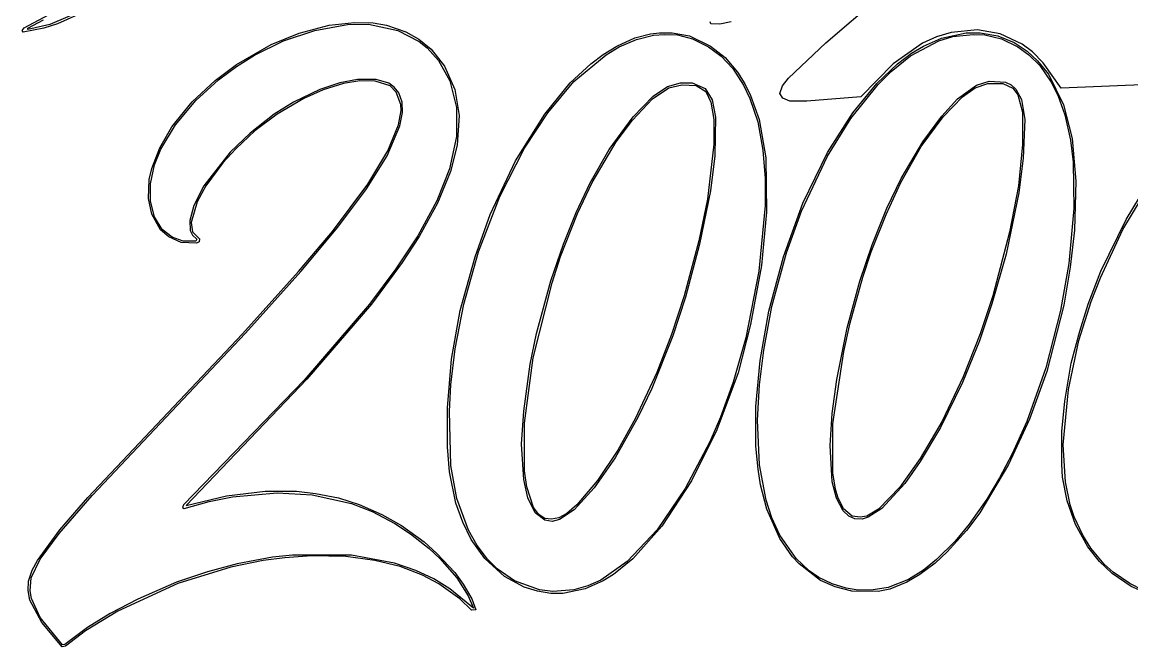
# Model space of a CAD drawing. Extents: x 26 to 220, y 38 to 193.
# Drawn here: x 25.6 to 139.1, y 37.9 to 101.8 of the extents above; entities that cross this region are included whole.
import ezdxf

# ---------------------------------------------------------------- set-up
doc = ezdxf.new("R2010")
doc.units = 0

msp = doc.modelspace()

# ---------------------------------------------------------------- linework, layer by layer
at = {"layer": 'LETRAS'}
for p, q in [((32.3644, 103.1976), (28.4352, 101.5229)), ((28.4352, 101.5229), (26.1884, 101.0013)), ((26.1884, 101.0013), (26.1986, 101.1634)), ((26.1986, 101.1634), (27.798, 101.99)), ((55.5656, 100.9256), (58.8864, 101.5169)), ((58.8864, 101.5169), (58.894, 101.5181)), ((58.894, 101.5181), (61.0417, 101.5442)), ((61.0417, 101.5442), (64.0305, 100.9165)), ((52.3497, 99.8447), (55.5656, 100.9256)), ((64.0305, 100.9165), (66.2102, 99.802)), ((86.6913, 99.2425), (88.4464, 100.0029)), ((88.4464, 100.0029), (90.2101, 100.4235)), ((90.2101, 100.4235), (91.3278, 100.5143)), ((91.3278, 100.5143), (91.3354, 100.5155)), ((91.3354, 100.5155), (92.6552, 100.4657)), ((92.6552, 100.4657), (94.1802, 100.0571)), ((94.1802, 100.0571), (95.8319, 99.247)), ((119.3941, 99.8494), (120.8433, 100.2891)), ((120.8433, 100.2891), (122.9098, 100.5143)), ((122.9098, 100.5143), (122.9175, 100.5155)), ((122.9175, 100.5155), (124.094, 100.4657)), ((124.094, 100.4657), (125.8208, 100.062)), ((125.8208, 100.062), (127.48, 99.2504)), ((49.3683, 98.377), (52.3497, 99.8447)), ((66.2102, 99.802), (67.0469, 99.1347)), ((67.0469, 99.1347), (68.2135, 97.8485)), ((85.3469, 98.4385), (86.6913, 99.2425)), ((95.8319, 99.247), (97.1205, 98.2797)), ((116.489, 98.3055), (119.3941, 99.8494)), ((127.48, 99.2504), (128.6216, 98.4315)), ((47.5398, 97.2246), (49.3683, 98.377)), ((68.2135, 97.8485), (69.3471, 95.7595)), ((82.0649, 95.687), (85.3469, 98.4385)), ((97.1205, 98.2797), (98.3044, 97.0199)), ((114.51, 96.7128), (116.489, 98.3055)), ((128.6216, 98.4315), (129.7353, 97.3163)), ((45.698, 95.8616), (47.5398, 97.2246)), ((98.3044, 97.0199), (99.3969, 95.3193)), ((113.1981, 95.4017), (114.51, 96.7128)), ((129.7353, 97.3163), (130.904, 95.6115)), ((43.3696, 93.75), (45.698, 95.8616)), ((58.1162, 95.5732), (56.071, 94.888)), ((59.9316, 95.8883), (58.1162, 95.5732)), ((61.8294, 95.8867), (59.9316, 95.8883)), ((63.1264, 95.5186), (61.8294, 95.8867)), ((63.6765, 95.1287), (63.1264, 95.5186)), ((69.3471, 95.7595), (70.0347, 93.0453)), ((79.388, 92.4826), (82.0649, 95.687)), ((91.6285, 95.1737), (92.9749, 95.5729)), ((92.9749, 95.5729), (92.9826, 95.5741)), ((92.9826, 95.5741), (94.1733, 95.5563)), ((94.1733, 95.5563), (95.4881, 94.9913)), ((110.3971, 91.9096), (113.1981, 95.4017)), ((123.2644, 95.3078), (124.5569, 95.7161)), ((124.5569, 95.7161), (124.5646, 95.7174)), ((124.5646, 95.7174), (126.2133, 95.6204)), ((126.2133, 95.6204), (126.7857, 95.3693)), ((130.904, 95.6115), (131.6237, 94.1827)), ((56.071, 94.888), (53.3685, 93.5891)), ((64.1351, 94.5489), (63.6765, 95.1287)), ((64.4701, 93.568), (64.1351, 94.5489)), ((90.1517, 94.1977), (91.6285, 95.1737)), ((95.4881, 94.9913), (96.205, 93.8193)), ((99.3969, 95.3193), (100.0571, 93.9654)), ((121.3086, 93.9156), (123.2644, 95.3078)), ((126.7857, 95.3693), (127.288, 94.8958)), ((127.288, 94.8958), (127.8572, 93.8537)), ((41.2852, 91.2599), (43.3696, 93.75)), ((53.3685, 93.5891), (51.3914, 92.3615)), ((64.5211, 92.5162), (64.4701, 93.568)), ((88.1162, 92.0884), (90.1517, 94.1977)), ((96.205, 93.8193), (96.5362, 92.0469)), ((100.0571, 93.9654), (100.8727, 91.5583)), ((119.6983, 92.1601), (121.3086, 93.9156)), ((127.8572, 93.8537), (128.19, 91.8232)), ((131.6237, 94.1827), (132.2952, 92.2851)), ((51.3914, 92.3615), (48.9158, 90.4149)), ((64.2552, 91.1439), (64.5211, 92.5162)), ((70.0347, 93.0453), (70.0338, 90.0651)), ((76.9898, 88.874), (79.388, 92.4826)), ((85.679, 88.7428), (88.1162, 92.0884)), ((96.5362, 92.0469), (96.4626, 88.0927)), ((117.7521, 89.5408), (119.6983, 92.1601)), ((132.2952, 92.2851), (132.8649, 89.6858)), ((39.8067, 88.7728), (41.2852, 91.2599)), ((62.9514, 88.0972), (64.2552, 91.1439)), ((100.8727, 91.5583), (101.4027, 88.6687)), ((108.006, 88.0703), (110.3971, 91.9096)), ((128.19, 91.8232), (128.044, 87.8695)), ((48.9158, 90.4149), (46.8874, 88.4597)), ((70.0338, 90.0651), (69.3314, 86.7481)), ((39.1582, 87.1833), (39.8067, 88.7728)), ((74.4858, 83.948), (76.9898, 88.874)), ((83.7358, 85.3329), (85.679, 88.7428)), ((101.4027, 88.6687), (101.6203, 85.7621)), ((115.5357, 85.7684), (117.7521, 89.5408)), ((132.8649, 89.6858), (133.1279, 87.4512)), ((46.8874, 88.4597), (44.2072, 85.0079)), ((60.8408, 84.7024), (62.9514, 88.0972)), ((96.4626, 88.0927), (96.0256, 84.5193)), ((105.3387, 82.4481), (108.006, 88.0703)), ((128.044, 87.8695), (127.5859, 84.3172)), ((133.1279, 87.4512), (133.2029, 82.6927)), ((38.7471, 85.2312), (39.1582, 87.1833)), ((69.3314, 86.7481), (68.0215, 83.4746)), ((38.7497, 83.4686), (38.7471, 85.2312)), ((82.2918, 82.3009), (83.7358, 85.3329)), ((101.6203, 85.7621), (101.6199, 83.0249)), ((114.0784, 82.7408), (115.5357, 85.7684)), ((138.2171, 80.561), (141.3988, 85.8119)), ((44.2072, 85.0079), (43.1746, 83.0147)), ((57.9099, 80.7941), (60.8408, 84.7024)), ((96.0256, 84.5193), (94.922, 79.0522)), ((127.5859, 84.3172), (126.2892, 78.0496)), ((39.1592, 81.8549), (38.7497, 83.4686)), ((43.1746, 83.0147), (42.7623, 81.4756)), ((68.0215, 83.4746), (66.0928, 79.9159)), ((72.2916, 78.2826), (74.4858, 83.948)), ((101.6199, 83.0249), (100.9682, 76.2914)), ((39.9278, 80.5646), (39.1592, 81.8549)), ((80.9821, 79.0631), (82.2918, 82.3009)), ((103.8283, 78.1668), (105.3387, 82.4481)), ((112.5641, 78.9914), (114.0784, 82.7408)), ((133.2029, 82.6927), (132.6956, 77.0949)), ((42.7623, 81.4756), (42.7881, 80.4529)), ((54.1021, 76.2678), (57.9099, 80.7941)), ((40.9575, 79.7861), (39.9278, 80.5646)), ((42.0646, 79.3803), (40.9575, 79.7861)), ((42.7881, 80.4529), (43.036, 79.9757)), ((43.036, 79.9757), (43.4896, 79.5788)), ((43.4896, 79.5788), (43.3676, 79.3574)), ((66.0928, 79.9159), (63.845, 76.5331)), ((135.9258, 75.6282), (138.2171, 80.561)), ((43.3676, 79.3574), (42.0646, 79.3803)), ((79.6942, 75.3022), (80.9821, 79.0631)), ((94.922, 79.0522), (93.4801, 73.6459)), ((111.3171, 75.2613), (112.5641, 78.9914)), ((70.7822, 72.9169), (72.2916, 78.2826)), ((102.3233, 72.6714), (103.8283, 78.1668)), ((126.2892, 78.0496), (124.8371, 72.94)), ((48.4403, 69.961), (54.1021, 76.2678)), ((63.845, 76.5331), (61.1326, 72.9165)), ((100.9682, 76.2914), (99.64, 69.4733)), ((132.6956, 77.0949), (131.8564, 72.2765)), ((78.2438, 69.9133), (79.6942, 75.3022)), ((110.0287, 70.4893), (111.3171, 75.2613)), ((134.9748, 73.1775), (135.9258, 75.6282)), ((61.1326, 72.9165), (54.4559, 65.1628)), ((69.9031, 68.3623), (70.7822, 72.9169)), ((93.4801, 73.6459), (92.182, 69.6804)), ((101.4841, 68.2111), (102.3233, 72.6714)), ((124.8371, 72.94), (123.5491, 69.1791)), ((133.7386, 69.2216), (134.9748, 73.1775)), ((131.8564, 72.2765), (130.3514, 66.4231)), ((108.9687, 65.2114), (110.0287, 70.4893)), ((32.7664, 53.3546), (48.4403, 69.961)), ((77.5913, 66.7971), (78.2438, 69.9133)), ((92.182, 69.6804), (90.0231, 64.2839)), ((99.64, 69.4733), (98.3558, 64.9568)), ((69.4697, 64.6778), (69.9031, 68.3623)), ((101.0518, 64.6778), (101.4841, 68.2111)), ((123.5491, 69.1791), (121.8274, 64.9121)), ((132.6718, 64.2012), (133.7386, 69.2216)), ((76.9185, 61.9646), (77.5913, 66.7971)), ((130.3514, 66.4231), (128.4113, 60.9243)), ((54.4559, 65.1628), (42.1258, 52.3921)), ((98.3558, 64.9568), (97.0493, 61.3667)), ((108.5005, 61.7498), (108.9687, 65.2114)), ((121.8274, 64.9121), (119.5852, 60.3151)), ((69.3234, 61.9775), (69.4697, 64.6778)), ((90.0231, 64.2839), (88.6508, 61.3952)), ((100.8338, 61.0465), (101.0518, 64.6778)), ((132.1294, 58.54), (132.6718, 64.2012)), ((69.469, 56.4307), (69.3234, 61.9775)), ((76.6995, 58.6029), (76.9185, 61.9646)), ((88.6508, 61.3952), (86.2711, 57.2132)), ((97.0493, 61.3667), (95.9541, 58.8453)), ((108.2815, 58.4596), (108.5005, 61.7498)), ((101.0526, 56.4859), (100.8338, 61.0465)), ((119.5852, 60.3151), (117.5053, 56.8449)), ((128.4113, 60.9243), (126.9092, 57.6013)), ((76.9193, 54.9739), (76.6995, 58.6029)), ((95.9541, 58.8453), (93.4496, 54.063)), ((108.5014, 54.7591), (108.2815, 58.4596)), ((132.351, 54.7432), (132.1294, 58.54)), ((86.2711, 57.2132), (84.1208, 54.1535)), ((117.5053, 56.8449), (115.9137, 54.5782)), ((126.9092, 57.6013), (125.6078, 55.1429)), ((70.0816, 53.0418), (69.469, 56.4307)), ((101.7148, 52.8781), (101.0526, 56.4859)), ((77.3309, 53.1028), (76.9193, 54.9739)), ((108.9173, 53.0893), (108.5014, 54.7591)), ((115.9137, 54.5782), (113.5825, 52.0307)), ((125.6078, 55.1429), (124.3052, 52.9723)), ((132.8244, 52.4146), (132.351, 54.7432)), ((47.1365, 53.2), (51.6836, 53.6391)), ((51.6836, 53.6391), (55.2646, 53.4161)), ((55.2646, 53.4161), (59.2945, 52.5224)), ((84.1208, 54.1535), (82.0721, 51.8875)), ((93.4496, 54.063), (90.5622, 49.8517)), ((29.3923, 49.4778), (32.7664, 53.3546)), ((42.1258, 52.3921), (42.0128, 52.1188)), ((42.1781, 52.0389), (44.7386, 52.7513)), ((44.7386, 52.7513), (47.1365, 53.2)), ((59.2945, 52.5224), (61.4058, 51.7065)), ((71.2615, 49.7996), (70.0816, 53.0418)), ((78.0823, 51.5804), (77.3309, 53.1028)), ((102.3257, 51.0542), (101.7148, 52.8781)), ((109.6088, 51.7756), (108.9173, 53.0893)), ((124.3052, 52.9723), (122.5102, 50.4346)), ((133.253, 51.1872), (132.8244, 52.4146)), ((42.0128, 52.1188), (42.1781, 52.0389)), ((61.4058, 51.7065), (63.7373, 50.4841)), ((79.0886, 50.8233), (78.0823, 51.5804)), ((82.0721, 51.8875), (80.5706, 50.8914)), ((110.1972, 51.236), (109.6088, 51.7756)), ((110.8037, 50.9563), (110.1972, 51.236)), ((112.1555, 51.1213), (111.538, 50.9242)), ((113.5825, 52.0307), (112.1555, 51.1213)), ((134.132, 49.2821), (133.253, 51.1872)), ((63.7373, 50.4841), (65.3406, 49.4467)), ((79.8181, 50.7039), (79.0886, 50.8233)), ((80.5706, 50.8914), (79.8181, 50.7039)), ((103.1433, 49.3026), (102.3257, 51.0542)), ((111.538, 50.9242), (110.8037, 50.9563)), ((122.5102, 50.4346), (121.0575, 48.6914)), ((27.4528, 46.8428), (29.3923, 49.4778)), ((65.3406, 49.4467), (67.2431, 47.9474)), ((72.1439, 48.2559), (71.2615, 49.7996)), ((90.5622, 49.8517), (87.5148, 46.588)), ((104.8149, 46.9011), (103.1433, 49.3026)), ((134.9571, 47.9588), (134.132, 49.2821)), ((67.2431, 47.9474), (68.3449, 46.9187)), ((73.2329, 46.8295), (72.1439, 48.2559)), ((121.0575, 48.6914), (119.1731, 46.8071)), ((136.3253, 46.3282), (134.9571, 47.9588)), ((26.5244, 44.9156), (27.4528, 46.8428)), ((51.2185, 47.0412), (47.6134, 46.3673)), ((53.2714, 47.262), (51.2185, 47.0412)), ((59.2985, 47.2627), (53.2714, 47.262)), ((63.704, 46.4314), (59.2985, 47.2627)), ((68.3449, 46.9187), (70.0717, 44.9305)), ((74.2056, 45.8596), (73.2329, 46.8295)), ((87.5148, 46.588), (84.8256, 44.7028)), ((106.1407, 45.6488), (104.8149, 46.9011)), ((119.1731, 46.8071), (117.8289, 45.7254)), ((44.5806, 45.5597), (41.3964, 44.4739)), ((47.6134, 46.3673), (44.5806, 45.5597)), ((65.8886, 45.6888), (63.704, 46.4314)), ((67.7375, 44.8163), (65.8886, 45.6888)), ((75.9873, 44.6335), (74.2056, 45.8596)), ((107.1294, 44.9814), (106.1407, 45.6488)), ((117.8289, 45.7254), (116.2908, 44.757)), ((137.2264, 45.5016), (136.3253, 46.3282)), ((138.9263, 44.3369), (137.2264, 45.5016)), ((26.4259, 43.5999), (26.5244, 44.9156)), ((41.3964, 44.4739), (37.4223, 42.7547)), ((69.3613, 43.7994), (67.7375, 44.8163)), ((70.0717, 44.9305), (71.2556, 43.1065)), ((78.5479, 43.7119), (75.9873, 44.6335)), ((84.8256, 44.7028), (83.4966, 44.0982)), ((108.4891, 44.3179), (107.1294, 44.9814)), ((109.9253, 43.8654), (108.4891, 44.3179)), ((116.2908, 44.757), (114.2025, 43.9359)), ((140.2795, 43.6759), (138.9263, 44.3369)), ((26.5501, 42.8111), (26.4259, 43.5999)), ((71.7848, 41.8394), (69.3613, 43.7994)), ((79.9174, 43.5417), (78.5479, 43.7119)), ((82.0562, 43.6945), (79.9174, 43.5417)), ((83.4966, 44.0982), (82.0562, 43.6945)), ((111.1609, 43.6866), (109.9253, 43.8654)), ((112.6917, 43.6922), (111.1609, 43.6866)), ((114.2025, 43.9359), (112.6917, 43.6922)), ((27.46, 40.8743), (26.5501, 42.8111)), ((37.4223, 42.7547), (34.6157, 41.3002)), ((71.2556, 43.1065), (71.7848, 41.8394)), ((34.6157, 41.3002), (32.2805, 39.8578)), ((29.7325, 38.0811), (27.46, 40.8743)), ((32.2805, 39.8578), (29.9677, 38.1065)), ((29.9677, 38.1065), (29.7325, 38.0811))]:
    msp.add_line(p, q, dxfattribs=at)
at = {"layer": 'LUNA'}
for p, q in [((107.8498, 99.649), (118.4536, 108.7482)), ((25.8095, 101.1766), (28.2891, 102.5015)), ((32.3644, 103.1976), (28.4352, 101.5229)), ((32.4856, 103.0584), (29.2164, 101.5922)), ((25.6046, 100.9185), (25.8095, 101.1766)), ((27.8244, 101.14), (25.7192, 100.731)), ((28.4352, 101.5229), (26.1884, 101.0013)), ((26.1884, 101.0013), (26.1986, 101.1634)), ((26.1986, 101.1634), (27.798, 101.99)), ((29.2164, 101.5922), (27.8244, 101.14)), ((53.942, 100.6246), (57.0067, 101.454)), ((55.5656, 100.9256), (58.8864, 101.5169)), ((57.0067, 101.454), (59.6025, 101.7317)), ((58.8864, 101.5169), (58.894, 101.5181)), ((58.894, 101.5181), (61.0417, 101.5442)), ((59.6025, 101.7317), (59.6102, 101.733)), ((59.6102, 101.733), (61.5185, 101.6898)), ((61.0417, 101.5442), (64.0305, 100.9165)), ((61.5185, 101.6898), (62.8686, 101.4554)), ((62.8686, 101.4554), (64.8596, 100.7699)), ((96.0702, 101.5979), (95.985, 101.7867)), ((96.976, 101.5531), (96.0702, 101.5979)), ((98.1397, 101.7948), (96.976, 101.5531)), ((25.7192, 100.731), (25.6046, 100.9185)), ((51.0886, 99.4676), (53.942, 100.6246)), ((52.3497, 99.8447), (55.5656, 100.9256)), ((64.0305, 100.9165), (66.2102, 99.802)), ((64.8596, 100.7699), (66.1895, 100.014)), ((66.1895, 100.014), (67.4627, 99.0044)), ((86.4603, 99.3214), (88.2798, 100.1516)), ((86.6913, 99.2425), (88.4464, 100.0029)), ((88.2798, 100.1516), (89.8881, 100.5844)), ((88.4464, 100.0029), (90.2101, 100.4235)), ((89.8881, 100.5844), (90.8265, 100.6575)), ((90.2101, 100.4235), (91.3278, 100.5143)), ((90.8265, 100.6575), (90.8341, 100.6588)), ((90.8341, 100.6588), (92.1143, 100.6857)), ((91.3278, 100.5143), (91.3354, 100.5155)), ((91.3354, 100.5155), (92.6552, 100.4657)), ((92.1143, 100.6857), (93.8975, 100.3562)), ((92.6552, 100.4657), (94.1802, 100.0571)), ((93.8975, 100.3562), (96.0467, 99.3186)), ((94.1802, 100.0571), (95.8319, 99.247)), ((119.1661, 100.2744), (117.7341, 99.6117)), ((117.8334, 99.3244), (119.6572, 100.1414)), ((120.6705, 100.7126), (119.1661, 100.2744)), ((119.3941, 99.8494), (120.8433, 100.2891)), ((119.6572, 100.1414), (122.1937, 100.6575)), ((123.3512, 100.9761), (120.6705, 100.7126)), ((120.8433, 100.2891), (122.9098, 100.5143)), ((122.1937, 100.6575), (122.2013, 100.6588)), ((122.2013, 100.6588), (123.6166, 100.6865)), ((122.9098, 100.5143), (122.9175, 100.5155)), ((122.9175, 100.5155), (124.094, 100.4657)), ((125.6643, 100.5678), (123.3512, 100.9761)), ((123.6166, 100.6865), (125.446, 100.3674)), ((124.094, 100.4657), (125.8208, 100.062)), ((125.446, 100.3674), (127.0944, 99.6794)), ((127.9266, 99.509), (125.6643, 100.5678)), ((125.8208, 100.062), (127.48, 99.2504)), ((47.5452, 97.443), (51.0886, 99.4676)), ((49.3683, 98.377), (52.3497, 99.8447)), ((66.2102, 99.802), (67.0469, 99.1347)), ((67.0469, 99.1347), (68.2135, 97.8485)), ((67.4627, 99.0044), (68.8074, 97.2697)), ((85.045, 98.445), (86.4603, 99.3214)), ((85.3469, 98.4385), (86.6913, 99.2425)), ((95.8319, 99.247), (97.1205, 98.2797)), ((96.0467, 99.3186), (97.5408, 98.1451)), ((104.0271, 96.0416), (107.8498, 99.649)), ((117.7341, 99.6117), (114.7248, 97.5005)), ((116.489, 98.3055), (119.3941, 99.8494)), ((116.6168, 98.5985), (117.8334, 99.3244)), ((127.0944, 99.6794), (128.4331, 98.7891)), ((127.48, 99.2504), (128.6216, 98.4315)), ((128.9796, 98.718), (127.9266, 99.509)), ((128.4331, 98.7891), (129.4978, 97.8218)), ((47.5398, 97.2246), (49.3683, 98.377)), ((68.2135, 97.8485), (69.3471, 95.7595)), ((82.0649, 95.687), (85.3469, 98.4385)), ((83.7921, 97.5047), (85.045, 98.445)), ((97.1205, 98.2797), (98.3044, 97.0199)), ((97.5408, 98.1451), (98.7891, 96.6362)), ((114.51, 96.7128), (116.489, 98.3055)), ((115.1545, 97.5005), (116.6168, 98.5985)), ((128.6216, 98.4315), (129.7353, 97.3163)), ((130.0852, 97.6124), (128.9796, 98.718)), ((129.4978, 97.8218), (130.6139, 96.4314)), ((45.3351, 95.7859), (47.5452, 97.443)), ((45.698, 95.8616), (47.5398, 97.2246)), ((68.8074, 97.2697), (69.8596, 94.8665)), ((81.6921, 95.5495), (83.7921, 97.5047)), ((98.3044, 97.0199), (99.3969, 95.3193)), ((98.7891, 96.6362), (99.5331, 95.4466)), ((114.7248, 97.5005), (111.4232, 94.142)), ((113.0593, 95.4779), (115.1545, 97.5005)), ((113.1981, 95.4017), (114.51, 96.7128)), ((129.7353, 97.3163), (130.904, 95.6115)), ((131.9165, 95.0036), (130.0852, 97.6124)), ((43.0115, 93.6067), (45.3351, 95.7859)), ((43.3696, 93.75), (45.698, 95.8616)), ((58.1162, 95.5732), (56.071, 94.888)), ((58.4988, 95.4949), (56.4086, 94.8369)), ((59.9316, 95.8883), (58.1162, 95.5732)), ((60.1547, 95.7458), (58.4988, 95.4949)), ((61.8294, 95.8867), (59.9316, 95.8883)), ((61.7177, 95.7391), (60.1547, 95.7458)), ((63.2462, 95.2535), (61.7177, 95.7391)), ((63.1264, 95.5186), (61.8294, 95.8867)), ((63.6765, 95.1287), (63.1264, 95.5186)), ((69.3471, 95.7595), (70.0347, 93.0453)), ((79.0773, 92.3546), (81.6921, 95.5495)), ((79.388, 92.4826), (82.0649, 95.687)), ((91.6285, 95.1737), (92.9749, 95.5729)), ((92.9749, 95.5729), (92.9826, 95.5741)), ((92.9826, 95.5741), (94.1733, 95.5563)), ((94.1733, 95.5563), (95.4881, 94.9913)), ((99.5331, 95.4466), (100.1261, 94.2582)), ((103.4156, 95.2477), (104.0271, 96.0416)), ((110.3971, 91.9096), (113.1981, 95.4017)), ((110.5979, 92.4876), (113.0593, 95.4779)), ((123.1167, 95.0347), (124.4137, 95.5012)), ((123.2644, 95.3078), (124.5569, 95.7161)), ((124.4137, 95.5012), (124.4214, 95.5025)), ((124.4214, 95.5025), (125.9583, 95.4997)), ((124.5569, 95.7161), (124.5646, 95.7174)), ((124.5646, 95.7174), (126.2133, 95.6204)), ((125.9583, 95.4997), (126.9647, 95.0023)), ((126.2133, 95.6204), (126.7857, 95.3693)), ((130.6139, 96.4314), (132.1555, 93.318)), ((130.904, 95.6115), (131.6237, 94.1827)), ((140.9783, 95.3901), (131.9165, 95.0036)), ((56.071, 94.888), (53.3685, 93.5891)), ((56.4086, 94.8369), (54.4384, 93.9605)), ((63.8863, 94.6134), (63.2462, 95.2535)), ((64.1351, 94.5489), (63.6765, 95.1287)), ((64.3386, 93.3559), (63.8863, 94.6134)), ((64.4701, 93.568), (64.1351, 94.5489)), ((69.8596, 94.8665), (70.3238, 92.2245)), ((90.0894, 93.9198), (91.7615, 95.0407)), ((90.1517, 94.1977), (91.6285, 95.1737)), ((91.7615, 95.0407), (93.1181, 95.358)), ((93.1181, 95.358), (93.1258, 95.3593)), ((93.1258, 95.3593), (94.5629, 95.2746)), ((94.5629, 95.2746), (95.5627, 94.681)), ((95.4881, 94.9913), (96.205, 93.8193)), ((95.5627, 94.681), (96.0808, 93.5877)), ((99.3969, 95.3193), (100.0571, 93.9654)), ((100.1261, 94.2582), (101.0099, 91.794)), ((103.1381, 94.4638), (103.4156, 95.2477)), ((103.4294, 93.9807), (103.1381, 94.4638)), ((121.3086, 93.9156), (123.2644, 95.3078)), ((121.8053, 94.1261), (123.1167, 95.0347)), ((126.7857, 95.3693), (127.288, 94.8958)), ((126.9647, 95.0023), (127.4829, 94.3298)), ((127.288, 94.8958), (127.8572, 93.8537)), ((127.4829, 94.3298), (127.975, 92.5482)), ((40.9272, 91.0451), (43.0115, 93.6067)), ((41.2852, 91.2599), (43.3696, 93.75)), ((53.3685, 93.5891), (51.3914, 92.3615)), ((54.4384, 93.9605), (51.6881, 92.3512)), ((64.3771, 92.7229), (64.3386, 93.3559)), ((64.5211, 92.5162), (64.4701, 93.568)), ((88.0487, 91.7352), (90.0894, 93.9198)), ((88.1162, 92.0884), (90.1517, 94.1977)), ((96.0808, 93.5877), (96.3931, 91.8232)), ((96.205, 93.8193), (96.5362, 92.0469)), ((100.0571, 93.9654), (100.8727, 91.5583)), ((104.1597, 93.6727), (103.4294, 93.9807)), ((105.9029, 93.6736), (104.1597, 93.6727)), ((111.4232, 94.142), (105.9029, 93.6736)), ((119.6983, 92.1601), (121.3086, 93.9156)), ((119.8415, 92.0884), (121.8053, 94.1261)), ((127.8572, 93.8537), (128.19, 91.8232)), ((131.6237, 94.1827), (132.2952, 92.2851)), ((132.1555, 93.318), (133.0503, 89.8622)), ((51.3914, 92.3615), (48.9158, 90.4149)), ((51.6881, 92.3512), (49.422, 90.6338)), ((64.1222, 91.2769), (64.3771, 92.7229)), ((64.2552, 91.1439), (64.5211, 92.5162)), ((70.0347, 93.0453), (70.0338, 90.0651)), ((70.3238, 92.2245), (70.1011, 89.1742)), ((76.0659, 87.569), (79.0773, 92.3546)), ((76.9898, 88.874), (79.388, 92.4826)), ((85.679, 88.7428), (88.1162, 92.0884)), ((96.5362, 92.0469), (96.4626, 88.0927)), ((108.006, 88.4283), (110.5979, 92.4876)), ((117.6054, 89.034), (119.8415, 92.0884)), ((117.7521, 89.5408), (119.6983, 92.1601)), ((127.975, 92.5482), (127.9736, 89.2469)), ((132.2952, 92.2851), (132.8649, 89.6858)), ((39.6737, 88.9058), (40.9272, 91.0451)), ((39.8067, 88.7728), (41.2852, 91.2599)), ((62.9514, 88.0972), (64.2552, 91.1439)), ((63.0199, 88.5927), (64.1222, 91.2769)), ((86.3952, 89.5305), (88.0487, 91.7352)), ((96.3931, 91.8232), (96.3904, 89.3018)), ((100.8727, 91.5583), (101.4027, 88.6687)), ((101.0099, 91.794), (101.6898, 87.8727)), ((108.006, 88.0703), (110.3971, 91.9096)), ((128.19, 91.8232), (128.044, 87.8695)), ((48.9158, 90.4149), (46.8874, 88.4597)), ((49.422, 90.6338), (47.4603, 88.8177)), ((70.0338, 90.0651), (69.3314, 86.7481)), ((133.0503, 89.8622), (133.418, 85.5123)), ((38.8555, 86.7878), (39.6737, 88.9058)), ((39.1582, 87.1833), (39.8067, 88.7728)), ((47.4603, 88.8177), (46.1501, 87.3619)), ((60.9841, 85.2037), (63.0199, 88.5927)), ((70.1011, 89.1742), (69.4337, 86.5026)), ((74.4858, 83.948), (76.9898, 88.874)), ((83.7358, 85.3329), (85.679, 88.7428)), ((83.9435, 85.3489), (86.3952, 89.5305)), ((96.3904, 89.3018), (95.7174, 83.6727)), ((101.4027, 88.6687), (101.6203, 85.7621)), ((115.5122, 85.3533), (117.6054, 89.034)), ((115.5357, 85.7684), (117.7521, 89.5408)), ((127.9736, 89.2469), (127.536, 85.0206)), ((132.8649, 89.6858), (133.1279, 87.4512)), ((46.8874, 88.4597), (44.2072, 85.0079)), ((60.8408, 84.7024), (62.9514, 88.0972)), ((73.4805, 82.0798), (76.0659, 87.569)), ((96.4626, 88.0927), (96.0256, 84.5193)), ((101.6898, 87.8727), (101.7635, 82.3173)), ((105.3387, 82.4481), (108.006, 88.0703)), ((105.482, 83.2359), (108.006, 88.4283)), ((128.044, 87.8695), (127.5859, 84.3172)), ((133.1279, 87.4512), (133.2029, 82.6927)), ((38.6065, 85.6851), (38.8555, 86.7878)), ((38.7471, 85.2312), (39.1582, 87.1833)), ((46.1501, 87.3619), (44.405, 85.0338)), ((69.3314, 86.7481), (68.0215, 83.4746)), ((69.4337, 86.5026), (68.1136, 83.2393)), ((38.5309, 83.7242), (38.6065, 85.6851)), ((38.7497, 83.4686), (38.7471, 85.2312)), ((57.3472, 80.3542), (60.9841, 85.2037)), ((82.2918, 82.3009), (83.7358, 85.3329)), ((82.4174, 82.1843), (83.9435, 85.3489)), ((101.6203, 85.7621), (101.6199, 83.0249)), ((113.9966, 82.1065), (115.5122, 85.3533)), ((114.0784, 82.7408), (115.5357, 85.7684)), ((133.418, 85.5123), (133.2711, 80.485)), ((138.2171, 80.561), (141.3988, 85.8119)), ((44.2072, 85.0079), (43.1746, 83.0147)), ((44.405, 85.0338), (43.5097, 83.3869)), ((57.9099, 80.7941), (60.8408, 84.7024)), ((96.0256, 84.5193), (94.922, 79.0522)), ((127.5859, 84.3172), (126.2892, 78.0496)), ((127.536, 85.0206), (126.6473, 80.2696)), ((138.5784, 81.5693), (140.6039, 84.9418)), ((38.8547, 82.1144), (38.5309, 83.7242)), ((39.1592, 81.8549), (38.7497, 83.4686)), ((43.1746, 83.0147), (42.7623, 81.4756)), ((43.5097, 83.3869), (42.9067, 81.2685)), ((68.0215, 83.4746), (66.0928, 79.9159)), ((68.1136, 83.2393), (66.2361, 79.8443)), ((72.2916, 78.2826), (74.4858, 83.948)), ((95.7174, 83.6727), (94.8504, 79.4103)), ((101.6199, 83.0249), (100.9682, 76.2914)), ((103.5214, 77.7575), (105.482, 83.2359)), ((39.7685, 80.5127), (38.8547, 82.1144)), ((39.9278, 80.5646), (39.1592, 81.8549)), ((71.9393, 77.7575), (73.4805, 82.0798)), ((80.6854, 77.7842), (82.4174, 82.1843)), ((80.9821, 79.0631), (82.2918, 82.3009)), ((101.7635, 82.3173), (101.2557, 76.8721)), ((103.8283, 78.1668), (105.3387, 82.4481)), ((112.4823, 78.2855), (113.9966, 82.1065)), ((112.5641, 78.9914), (114.0784, 82.7408)), ((133.2029, 82.6927), (132.6956, 77.0949)), ((42.7623, 81.4756), (42.7881, 80.4529)), ((42.9067, 81.2685), (43.0454, 80.3074)), ((54.1021, 76.2678), (57.9099, 80.7941)), ((135.9871, 76.283), (138.5784, 81.5693)), ((40.5986, 79.8031), (39.7685, 80.5127)), ((40.9575, 79.7861), (39.9278, 80.5646)), ((41.871, 79.2225), (40.5986, 79.8031)), ((42.0646, 79.3803), (40.9575, 79.7861)), ((42.7881, 80.4529), (43.036, 79.9757)), ((43.036, 79.9757), (43.4896, 79.5788)), ((43.0454, 80.3074), (43.7345, 79.6089)), ((43.4896, 79.5788), (43.3676, 79.3574)), ((43.7345, 79.6089), (43.7081, 79.3124)), ((53.8873, 76.2678), (57.3472, 80.3542)), ((66.0928, 79.9159), (63.845, 76.5331)), ((66.2361, 79.8443), (64.4997, 77.1674)), ((126.6473, 80.2696), (124.9292, 73.7789)), ((133.2711, 80.485), (132.8367, 76.721)), ((135.9258, 75.6282), (138.2171, 80.561)), ((43.4508, 79.1668), (41.871, 79.2225)), ((43.3676, 79.3574), (42.0646, 79.3803)), ((43.7081, 79.3124), (43.4508, 79.1668)), ((79.6942, 75.3022), (80.9821, 79.0631)), ((94.8504, 79.4103), (93.3471, 73.7789)), ((94.922, 79.0522), (93.4801, 73.6459)), ((111.3171, 75.2613), (112.5641, 78.9914)), ((70.4242, 72.2724), (71.9393, 77.7575)), ((70.7822, 72.9169), (72.2916, 78.2826)), ((79.8169, 75.1078), (80.6854, 77.7842)), ((102.0046, 72.1934), (103.5214, 77.7575)), ((102.3233, 72.6714), (103.8283, 78.1668)), ((111.624, 75.6705), (112.4823, 78.2855)), ((126.2892, 78.0496), (124.8371, 72.94)), ((48.1539, 69.8894), (53.8873, 76.2678)), ((48.4403, 69.961), (54.1021, 76.2678)), ((63.845, 76.5331), (61.1326, 72.9165)), ((64.4997, 77.1674), (61.3474, 72.9165)), ((100.9682, 76.2914), (99.64, 69.4733)), ((101.2557, 76.8721), (100.1413, 70.834)), ((132.6956, 77.0949), (131.8564, 72.2765)), ((132.8367, 76.721), (132.1751, 72.8261)), ((134.6804, 72.9079), (135.9871, 76.283)), ((77.8792, 67.4492), (79.8169, 75.1078)), ((78.2438, 69.9133), (79.6942, 75.3022)), ((110.0287, 70.4893), (111.3171, 75.2613)), ((110.3169, 70.9978), (111.624, 75.6705)), ((134.9748, 73.1775), (135.9258, 75.6282)), ((61.1326, 72.9165), (54.4559, 65.1628)), ((61.3474, 72.9165), (54.7424, 65.2344)), ((69.9031, 68.3623), (70.7822, 72.9169)), ((93.3471, 73.7789), (92.0514, 69.82)), ((93.4801, 73.6459), (92.182, 69.6804)), ((101.4841, 68.2111), (102.3233, 72.6714)), ((124.8371, 72.94), (123.5491, 69.1791)), ((124.9292, 73.7789), (123.6334, 69.8916)), ((132.1751, 72.8261), (130.4456, 66.0514)), ((133.7386, 69.2216), (134.9748, 73.1775)), ((133.8103, 70.1526), (134.6804, 72.9079)), ((69.545, 67.2881), (70.4242, 72.2724)), ((101.1271, 67.1448), (102.0046, 72.1934)), ((131.8564, 72.2765), (130.3514, 66.4231)), ((100.1413, 70.834), (98.8593, 65.8945)), ((108.9687, 65.2114), (110.0287, 70.4893)), ((109.6863, 68.0835), (110.3169, 70.9978)), ((32.3367, 53.1398), (48.1539, 69.8894)), ((32.7664, 53.3546), (48.4403, 69.961)), ((77.5913, 66.7971), (78.2438, 69.9133)), ((92.182, 69.6804), (90.0231, 64.2839)), ((92.0514, 69.82), (90.5476, 65.9168)), ((99.64, 69.4733), (98.3558, 64.9568)), ((123.6334, 69.8916), (121.9018, 65.4911)), ((132.9523, 66.8837), (133.8103, 70.1526)), ((69.4697, 64.6778), (69.9031, 68.3623)), ((101.0518, 64.6778), (101.4841, 68.2111)), ((123.5491, 69.1791), (121.8274, 64.9121)), ((132.6718, 64.2012), (133.7386, 69.2216)), ((69.1083, 62.3268), (69.545, 67.2881)), ((76.9862, 60.76), (77.8792, 67.4492)), ((100.6902, 62.4613), (101.1271, 67.1448)), ((108.5685, 60.697), (109.6863, 68.0835)), ((76.9185, 61.9646), (77.5913, 66.7971)), ((90.5476, 65.9168), (88.3776, 61.2477)), ((98.8593, 65.8945), (96.6833, 60.0587)), ((130.3514, 66.4231), (128.4113, 60.9243)), ((130.4456, 66.0514), (128.6901, 61.1557)), ((132.2805, 62.999), (132.9523, 66.8837)), ((54.4559, 65.1628), (42.1258, 52.3921)), ((54.7424, 65.2344), (42.3987, 52.341)), ((98.3558, 64.9568), (97.0493, 61.3667)), ((108.5005, 61.7498), (108.9687, 65.2114)), ((121.8274, 64.9121), (119.5852, 60.3151)), ((121.9018, 65.4911), (119.7417, 60.9553)), ((69.3234, 61.9775), (69.4697, 64.6778)), ((90.0231, 64.2839), (88.6508, 61.3952)), ((100.8338, 61.0465), (101.0518, 64.6778)), ((132.1294, 58.54), (132.6718, 64.2012)), ((100.6906, 58.4066), (100.6902, 62.4613)), ((131.9865, 59.9093), (132.2805, 62.999)), ((69.1086, 58.335), (69.1083, 62.3268)), ((69.469, 56.4307), (69.3234, 61.9775)), ((76.6995, 58.6029), (76.9185, 61.9646)), ((88.6508, 61.3952), (86.2711, 57.2132)), ((97.0493, 61.3667), (95.9541, 58.8453)), ((108.2815, 58.4596), (108.5005, 61.7498)), ((76.9865, 55.8915), (76.9862, 60.76)), ((88.3776, 61.2477), (86.5576, 58.0009)), ((101.0526, 56.4859), (100.8338, 61.0465)), ((108.5685, 55.6767), (108.5685, 60.697)), ((119.7417, 60.9553), (117.4951, 57.1416)), ((119.5852, 60.3151), (117.5053, 56.8449)), ((128.6901, 61.1557), (126.542, 56.5093)), ((128.4113, 60.9243), (126.9092, 57.6013)), ((96.6833, 60.0587), (94.1076, 54.8462)), ((131.9859, 56.5534), (131.9865, 59.9093)), ((69.3265, 55.7779), (69.1086, 58.335)), ((76.9193, 54.9739), (76.6995, 58.6029)), ((86.5576, 58.0009), (84.4764, 54.89)), ((95.9541, 58.8453), (93.4496, 54.063)), ((100.9093, 56.0562), (100.6906, 58.4066)), ((108.5014, 54.7591), (108.2815, 58.4596)), ((132.351, 54.7432), (132.1294, 58.54)), ((86.2711, 57.2132), (84.1208, 54.1535)), ((117.4951, 57.1416), (115.4124, 54.2202)), ((117.5053, 56.8449), (115.9137, 54.5782)), ((126.9092, 57.6013), (125.6078, 55.1429)), ((69.9914, 52.5846), (69.3265, 55.7779)), ((70.0816, 53.0418), (69.469, 56.4307)), ((77.2464, 54.2268), (76.9865, 55.8915)), ((101.1554, 54.4314), (100.9093, 56.0562)), ((101.7148, 52.8781), (101.0526, 56.4859)), ((108.8284, 54.0119), (108.5685, 55.6767)), ((126.542, 56.5093), (123.578, 51.5957)), ((132.0646, 55.2445), (131.9859, 56.5534)), ((77.3309, 53.1028), (76.9193, 54.9739)), ((84.4764, 54.89), (82.3679, 52.3973)), ((94.1076, 54.8462), (91.0675, 50.2147)), ((108.9173, 53.0893), (108.5014, 54.7591)), ((115.9137, 54.5782), (113.5825, 52.0307)), ((125.6078, 55.1429), (124.3052, 52.9723)), ((132.5193, 52.8167), (132.0646, 55.2445)), ((132.8244, 52.4146), (132.351, 54.7432)), ((46.515, 53.3113), (50.4838, 53.7826)), ((47.1365, 53.2), (51.6836, 53.6391)), ((50.4838, 53.7826), (53.6788, 53.7818)), ((51.6836, 53.6391), (55.2646, 53.4161)), ((53.6788, 53.7818), (55.6149, 53.5604)), ((55.2646, 53.4161), (59.2945, 52.5224)), ((55.6149, 53.5604), (57.9639, 53.1076)), ((77.9208, 52.1351), (77.2464, 54.2268)), ((84.1208, 54.1535), (82.0721, 51.8875)), ((93.4496, 54.063), (90.5622, 49.8517)), ((101.8005, 51.9434), (101.1554, 54.4314)), ((109.0498, 53.186), (108.8284, 54.0119)), ((115.4124, 54.2202), (113.2196, 51.9549)), ((29.3923, 49.4778), (32.7664, 53.3546)), ((29.4599, 49.8309), (32.3367, 53.1398)), ((42.1258, 52.3921), (42.0128, 52.1188)), ((42.1781, 52.0389), (44.7386, 52.7513)), ((42.3987, 52.341), (46.515, 53.3113)), ((44.7386, 52.7513), (47.1365, 53.2)), ((57.9639, 53.1076), (60.0889, 52.4485)), ((59.2945, 52.5224), (61.4058, 51.7065)), ((60.0889, 52.4485), (62.4205, 51.4142)), ((70.6875, 50.622), (69.9914, 52.5846)), ((71.2615, 49.7996), (70.0816, 53.0418)), ((78.0823, 51.5804), (77.3309, 53.1028)), ((82.3679, 52.3973), (81.3311, 51.5094)), ((102.3257, 51.0542), (101.7148, 52.8781)), ((109.6088, 51.7756), (108.9173, 53.0893)), ((109.6527, 51.9806), (109.0498, 53.186)), ((124.3052, 52.9723), (122.5102, 50.4346)), ((133.3939, 50.3702), (132.5193, 52.8167)), ((133.253, 51.1872), (132.8244, 52.4146)), ((42.0128, 52.1188), (42.1781, 52.0389)), ((61.4058, 51.7065), (63.7373, 50.4841)), ((62.4205, 51.4142), (64.4088, 50.2694)), ((78.4739, 51.3991), (77.9208, 52.1351)), ((79.0886, 50.8233), (78.0823, 51.5804)), ((79.0682, 51.0176), (78.4739, 51.3991)), ((81.3311, 51.5094), (80.5145, 51.0549)), ((82.0721, 51.8875), (80.5706, 50.8914)), ((103.1222, 48.9681), (101.8005, 51.9434)), ((110.1972, 51.236), (109.6088, 51.7756)), ((110.5172, 51.2427), (109.6527, 51.9806)), ((110.8037, 50.9563), (110.1972, 51.236)), ((111.3652, 51.1328), (110.5172, 51.2427)), ((112.0298, 51.2469), (111.3652, 51.1328)), ((112.1555, 51.1213), (111.538, 50.9242)), ((113.2196, 51.9549), (112.0298, 51.2469)), ((113.5825, 52.0307), (112.1555, 51.1213)), ((123.578, 51.5957), (122.2158, 49.78)), ((134.132, 49.2821), (133.253, 51.1872)), ((63.7373, 50.4841), (65.3406, 49.4467)), ((64.4088, 50.2694), (66.7319, 48.6)), ((71.551, 48.8626), (70.6875, 50.622)), ((79.7534, 50.9296), (79.0682, 51.0176)), ((79.8181, 50.7039), (79.0886, 50.8233)), ((80.5145, 51.0549), (79.7534, 50.9296)), ((80.5706, 50.8914), (79.8181, 50.7039)), ((91.0675, 50.2147), (88.0924, 46.8787)), ((103.1433, 49.3026), (102.3257, 51.0542)), ((111.538, 50.9242), (110.8037, 50.9563)), ((122.5102, 50.4346), (121.0575, 48.6914)), ((134.6462, 48.1134), (133.3939, 50.3702)), ((27.1664, 46.6996), (29.4599, 49.8309)), ((27.4528, 46.8428), (29.3923, 49.4778)), ((65.3406, 49.4467), (67.2431, 47.9474)), ((72.1439, 48.2559), (71.2615, 49.7996)), ((72.9464, 46.9011), (71.551, 48.8626)), ((90.5622, 49.8517), (87.5148, 46.588)), ((104.4364, 47.0687), (103.1222, 48.9681)), ((104.8149, 46.9011), (103.1433, 49.3026)), ((122.2158, 49.78), (120.261, 47.608)), ((134.9571, 47.9588), (134.132, 49.2821)), ((66.7319, 48.6), (68.0403, 47.4377)), ((67.2431, 47.9474), (68.3449, 46.9187)), ((73.2329, 46.8295), (72.1439, 48.2559)), ((121.0575, 48.6914), (119.1731, 46.8071)), ((135.824, 46.6146), (134.6462, 48.1134)), ((136.3253, 46.3282), (134.9571, 47.9588)), ((26.5244, 44.9156), (27.4528, 46.8428)), ((26.6343, 45.7098), (27.1664, 46.6996)), ((50.2491, 46.7125), (46.9586, 46.0195)), ((51.2185, 47.0412), (47.6134, 46.3673)), ((52.4837, 46.9756), (50.2491, 46.7125)), ((53.2714, 47.262), (51.2185, 47.0412)), ((55.1927, 47.1938), (52.4837, 46.9756)), ((59.2985, 47.2627), (53.2714, 47.262)), ((58.7172, 47.1202), (55.1927, 47.1938)), ((61.7023, 46.7214), (58.7172, 47.1202)), ((63.704, 46.4314), (59.2985, 47.2627)), ((64.2731, 46.0875), (61.7023, 46.7214)), ((68.0403, 47.4377), (69.8615, 45.4722)), ((68.3449, 46.9187), (70.0717, 44.9305)), ((74.9689, 45.0564), (72.9464, 46.9011)), ((74.2056, 45.8596), (73.2329, 46.8295)), ((87.5148, 46.588), (84.8256, 44.7028)), ((88.0924, 46.8787), (86.1191, 45.2892)), ((105.0986, 46.3613), (104.4364, 47.0687)), ((106.1407, 45.6488), (104.8149, 46.9011)), ((119.1731, 46.8071), (117.8289, 45.7254)), ((120.261, 47.608), (119.0155, 46.4365)), ((137.1498, 45.3623), (135.824, 46.6146)), ((26.2655, 44.5837), (26.6343, 45.7098)), ((44.5806, 45.5597), (41.3964, 44.4739)), ((46.9586, 46.0195), (41.5192, 44.3512)), ((47.6134, 46.3673), (44.5806, 45.5597)), ((65.8886, 45.6888), (63.704, 46.4314)), ((66.5662, 45.2026), (64.2731, 46.0875)), ((67.7375, 44.8163), (65.8886, 45.6888)), ((69.8615, 45.4722), (70.7339, 44.2857)), ((75.9873, 44.6335), (74.2056, 45.8596)), ((107.2797, 44.6751), (105.0986, 46.3613)), ((107.1294, 44.9814), (106.1407, 45.6488)), ((117.8289, 45.7254), (116.2908, 44.757)), ((119.0155, 46.4365), (117.4595, 45.2712)), ((137.2264, 45.5016), (136.3253, 46.3282)), ((138.9263, 44.3369), (137.2264, 45.5016)), ((26.2126, 43.6284), (26.2655, 44.5837)), ((26.4259, 43.5999), (26.5244, 44.9156)), ((41.5192, 44.3512), (35.3933, 41.5253)), ((41.3964, 44.4739), (37.4223, 42.7547)), ((68.249, 44.3253), (66.5662, 45.2026)), ((69.3613, 43.7994), (67.7375, 44.8163)), ((70.3892, 42.7952), (68.249, 44.3253)), ((70.0717, 44.9305), (71.2556, 43.1065)), ((70.7339, 44.2857), (71.6125, 42.7921)), ((76.9597, 43.9678), (74.9689, 45.0564)), ((78.5479, 43.7119), (75.9873, 44.6335)), ((85.0566, 44.624), (83.2002, 43.7948)), ((84.8256, 44.7028), (83.4966, 44.0982)), ((86.1191, 45.2892), (85.0566, 44.624)), ((108.4891, 44.3179), (107.1294, 44.9814)), ((108.7849, 44.014), (107.2797, 44.6751)), ((109.9253, 43.8654), (108.4891, 44.3179)), ((116.2908, 44.757), (114.2025, 43.9359)), ((116.1254, 44.4747), (114.389, 43.7852)), ((117.4595, 45.2712), (116.1254, 44.4747)), ((139.0854, 44.0574), (137.1498, 45.3623)), ((140.2795, 43.6759), (138.9263, 44.3369)), ((26.3884, 42.6404), (26.2126, 43.6284)), ((26.5501, 42.8111), (26.4259, 43.5999)), ((71.7848, 41.8394), (69.3613, 43.7994)), ((78.3331, 43.5687), (76.9597, 43.9678)), ((79.6972, 43.3304), (78.3331, 43.5687)), ((79.9174, 43.5417), (78.5479, 43.7119)), ((80.9104, 43.3364), (79.6972, 43.3304)), ((82.0562, 43.6945), (79.9174, 43.5417)), ((83.2002, 43.7948), (80.9104, 43.3364)), ((83.4966, 44.0982), (82.0562, 43.6945)), ((110.5056, 43.5773), (108.7849, 44.014)), ((111.1609, 43.6866), (109.9253, 43.8654)), ((113.1991, 43.5429), (110.5056, 43.5773)), ((112.6917, 43.6922), (111.1609, 43.6866)), ((114.2025, 43.9359), (112.6917, 43.6922)), ((114.389, 43.7852), (113.1991, 43.5429)), ((140.6432, 43.3593), (139.0854, 44.0574)), ((27.6032, 40.373), (26.3884, 42.6404)), ((27.46, 40.8743), (26.5501, 42.8111)), ((37.4223, 42.7547), (34.6157, 41.3002)), ((71.5877, 41.6125), (70.3892, 42.7952)), ((71.2556, 43.1065), (71.7848, 41.8394)), ((71.6125, 42.7921), (72.0083, 41.6664)), ((35.3933, 41.5253), (32.071, 39.5033)), ((34.6157, 41.3002), (32.2805, 39.8578)), ((72.0083, 41.6664), (71.5877, 41.6125)), ((29.7325, 38.0811), (27.46, 40.8743)), ((29.6852, 37.8795), (27.6032, 40.373)), ((32.2805, 39.8578), (29.9677, 38.1065)), ((32.071, 39.5033), (30.0441, 37.9495)), ((30.0441, 37.9495), (29.6852, 37.8795)), ((29.9677, 38.1065), (29.7325, 38.0811))]:
    msp.add_line(p, q, dxfattribs=at)

doc.saveas('drawing.dxf')
